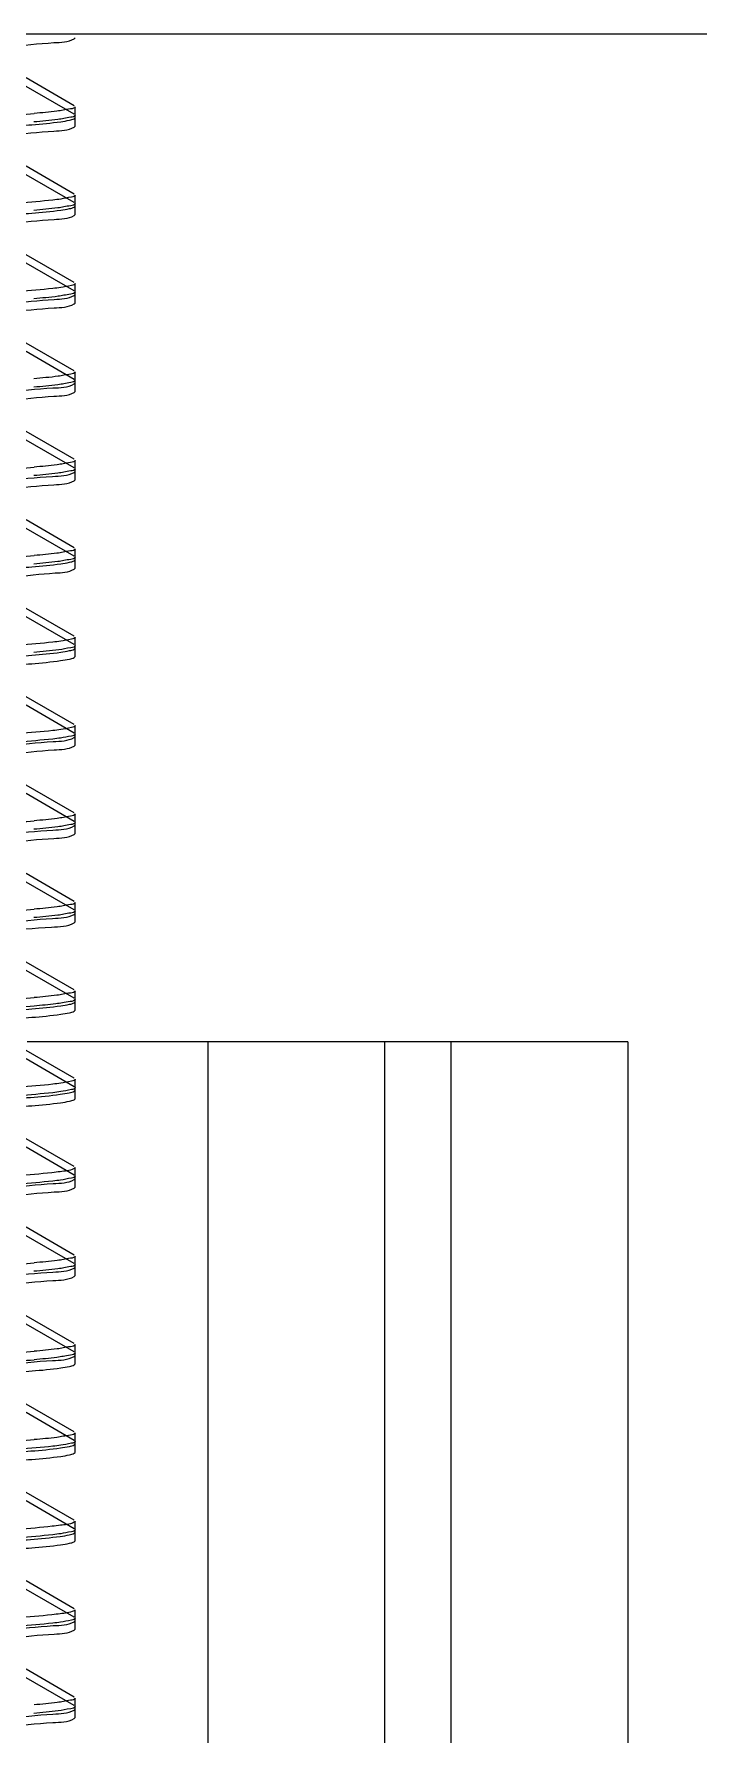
# Model space of a CAD drawing. Extents: x 4995099 to 5303443, y 4627657 to 4889583.
# Drawn here: x 5029079 to 5029303, y 4753903 to 4754476 of the extents above; entities that cross this region are included whole.
import ezdxf

# ---------------------------------------------------------------- set-up
doc = ezdxf.new("R2010")
doc.units = 0
doc.header["$LTSCALE"] = 1000
doc.header["$MEASUREMENT"] = 0
doc.layers.get('0').update_dxf_attribs({"color": 4, "linetype": 'CONTINUOUS'})
doc.layers.add('BZ', color=2, linetype='CONTINUOUS')

msp = doc.modelspace()

# ---------------------------------------------------------------- linework, layer by layer
at = {"linetype": 'Continuous'}
for p, q in [((5029092.35, 4754474.01), (5029092.64, 4754474.33)), ((5029092.35, 4754451.46), (5029076.2, 4754460.81)), ((5029092.35, 4754448.61), (5029076.2, 4754457.96)), ((5029092.35, 4754447.09), (5029092.64, 4754447.41)), ((5029092.64, 4754447.41), (5029092.64, 4754451.13)), ((5029092.64, 4754447.41), (5029092.64, 4754451.13)), ((5029092.64, 4754444.57), (5029092.64, 4754448.29)), ((5029092.35, 4754444.24), (5029092.64, 4754444.57)), ((5029092.35, 4754421.69), (5029076.2, 4754431.05)), ((5029092.35, 4754418.85), (5029076.2, 4754428.2)), ((5029092.64, 4754417.65), (5029092.64, 4754421.37)), ((5029092.64, 4754417.65), (5029092.64, 4754421.37)), ((5029092.64, 4754414.8), (5029092.64, 4754418.52)), ((5029092.64, 4754414.8), (5029092.64, 4754418.52)), ((5029092.35, 4754417.32), (5029092.64, 4754417.65)), ((5029092.35, 4754414.47), (5029092.64, 4754414.8)), ((5029092.35, 4754391.93), (5029076.2, 4754401.28)), ((5029092.35, 4754389.08), (5029076.2, 4754398.43)), ((5029092.64, 4754387.88), (5029092.64, 4754391.6)), ((5029092.64, 4754387.88), (5029092.64, 4754391.6)), ((5029092.35, 4754387.56), (5029092.64, 4754387.88)), ((5029092.35, 4754384.71), (5029092.64, 4754385.03)), ((5029092.64, 4754385.03), (5029092.64, 4754388.75)), ((5029092.64, 4754385.03), (5029092.64, 4754388.75)), ((5029092.35, 4754362.16), (5029076.2, 4754371.52)), ((5029092.35, 4754359.31), (5029076.2, 4754368.67)), ((5029092.64, 4754358.12), (5029092.64, 4754361.84)), ((5029092.64, 4754358.12), (5029092.64, 4754361.84)), ((5029092.35, 4754357.79), (5029092.64, 4754358.12)), ((5029092.35, 4754354.94), (5029092.64, 4754355.27)), ((5029092.64, 4754355.27), (5029092.64, 4754358.99)), ((5029092.64, 4754355.27), (5029092.64, 4754358.99)), ((5029092.35, 4754332.4), (5029076.2, 4754341.75)), ((5029092.35, 4754329.55), (5029076.2, 4754338.9)), ((5029092.35, 4754328.02), (5029092.64, 4754328.35)), ((5029092.64, 4754328.35), (5029092.64, 4754332.07)), ((5029092.64, 4754328.35), (5029092.64, 4754332.07)), ((5029092.64, 4754325.5), (5029092.64, 4754329.22)), ((5029092.64, 4754325.5), (5029092.64, 4754329.22)), ((5029092.35, 4754325.18), (5029092.64, 4754325.5)), ((5029092.35, 4754302.63), (5029076.2, 4754311.98)), ((5029092.35, 4754299.78), (5029076.2, 4754309.13)), ((5029092.35, 4754298.26), (5029092.64, 4754298.58)), ((5029092.64, 4754298.58), (5029092.64, 4754302.3)), ((5029092.64, 4754298.58), (5029092.64, 4754302.3)), ((5029092.64, 4754295.74), (5029092.64, 4754299.46)), ((5029092.64, 4754295.74), (5029092.64, 4754299.46)), ((5029092.35, 4754295.41), (5029092.64, 4754295.74)), ((5029092.35, 4754272.86), (5029076.2, 4754282.22)), ((5029092.35, 4754270.02), (5029076.2, 4754279.37)), ((5029092.64, 4754268.82), (5029092.64, 4754272.54)), ((5029092.64, 4754265.97), (5029092.64, 4754269.69)), ((5029092.64, 4754265.97), (5029092.64, 4754269.69)), ((5029092.35, 4754268.49), (5029092.64, 4754268.82)), ((5029092.35, 4754265.64), (5029092.64, 4754265.97)), ((5029092.35, 4754243.1), (5029076.2, 4754252.45)), ((5029092.35, 4754240.25), (5029076.2, 4754249.6)), ((5029092.64, 4754239.05), (5029092.64, 4754242.77)), ((5029092.64, 4754239.05), (5029092.64, 4754242.77)), ((5029092.35, 4754238.73), (5029092.64, 4754239.05)), ((5029092.35, 4754235.88), (5029092.64, 4754236.2)), ((5029092.64, 4754236.2), (5029092.64, 4754239.92)), ((5029092.64, 4754236.2), (5029092.64, 4754239.92)), ((5029092.35, 4754213.33), (5029076.2, 4754222.69)), ((5029092.35, 4754210.48), (5029076.2, 4754219.84)), ((5029092.64, 4754209.29), (5029092.64, 4754213.01)), ((5029092.64, 4754209.29), (5029092.64, 4754213.01)), ((5029092.35, 4754208.96), (5029092.64, 4754209.29)), ((5029092.35, 4754206.11), (5029092.64, 4754206.44)), ((5029092.64, 4754206.44), (5029092.64, 4754210.16)), ((5029092.64, 4754206.44), (5029092.64, 4754210.16)), ((5029092.35, 4754183.57), (5029076.2, 4754192.92)), ((5029092.35, 4754180.72), (5029076.2, 4754190.07)), ((5029092.35, 4754179.19), (5029092.64, 4754179.52)), ((5029092.64, 4754179.52), (5029092.64, 4754183.24)), ((5029092.64, 4754179.52), (5029092.64, 4754183.24)), ((5029092.64, 4754176.67), (5029092.64, 4754180.39)), ((5029092.64, 4754176.67), (5029092.64, 4754180.39)), ((5029092.35, 4754176.35), (5029092.64, 4754176.67)), ((5029092.35, 4754153.8), (5029076.2, 4754163.15)), ((5029092.35, 4754150.95), (5029076.2, 4754160.3)), ((5029092.35, 4754149.43), (5029092.64, 4754149.75)), ((5029092.64, 4754149.75), (5029092.64, 4754153.47)), ((5029092.64, 4754149.75), (5029092.64, 4754153.47)), ((5029092.64, 4754146.91), (5029092.64, 4754150.63)), ((5029092.64, 4754146.91), (5029092.64, 4754150.63)), ((5029092.35, 4754146.58), (5029092.64, 4754146.91)), ((5029092.35, 4754124.03), (5029076.2, 4754133.39)), ((5029278.67, 4754136.29), (5029076.52, 4754136.29)), ((5029137.28, 4754136.29), (5029137.28, 4748210.01)), ((5029196.82, 4754136.29), (5029196.82, 4748210.01)), ((5029219.14, 4754136.29), (5029219.14, 4748210.01)), ((5029278.67, 4754136.29), (5029278.67, 4748210.01)), ((5029092.35, 4754121.19), (5029076.2, 4754130.54)), ((5029092.64, 4754119.99), (5029092.64, 4754123.71)), ((5029092.64, 4754119.99), (5029092.64, 4754123.71)), ((5029092.64, 4754117.14), (5029092.64, 4754120.86)), ((5029092.64, 4754117.14), (5029092.64, 4754120.86)), ((5029092.35, 4754119.66), (5029092.64, 4754119.99)), ((5029092.35, 4754116.81), (5029092.64, 4754117.14)), ((5029092.35, 4754094.27), (5029076.2, 4754103.62)), ((5029092.35, 4754091.42), (5029076.2, 4754100.77)), ((5029092.64, 4754090.22), (5029092.64, 4754093.94)), ((5029092.64, 4754090.22), (5029092.64, 4754093.94)), ((5029092.35, 4754089.9), (5029092.64, 4754090.22)), ((5029092.35, 4754087.05), (5029092.64, 4754087.37)), ((5029092.64, 4754087.37), (5029092.64, 4754091.09)), ((5029092.64, 4754087.37), (5029092.64, 4754091.09)), ((5029092.35, 4754064.5), (5029076.2, 4754073.86)), ((5029092.35, 4754061.65), (5029076.2, 4754071.01)), ((5029092.64, 4754060.46), (5029092.64, 4754064.18)), ((5029092.64, 4754060.46), (5029092.64, 4754064.18)), ((5029092.35, 4754060.13), (5029092.64, 4754060.46)), ((5029092.35, 4754057.28), (5029092.64, 4754057.61)), ((5029092.64, 4754057.61), (5029092.64, 4754061.33)), ((5029092.64, 4754057.61), (5029092.64, 4754061.33)), ((5029092.35, 4754034.74), (5029076.2, 4754044.09)), ((5029092.35, 4754031.89), (5029076.2, 4754041.24)), ((5029092.64, 4754030.69), (5029092.64, 4754034.41)), ((5029092.64, 4754030.69), (5029092.64, 4754034.41)), ((5029092.35, 4754030.36), (5029092.64, 4754030.69)), ((5029092.64, 4754027.84), (5029092.64, 4754031.56)), ((5029092.64, 4754027.84), (5029092.64, 4754031.56)), ((5029092.35, 4754027.52), (5029092.64, 4754027.84)), ((5029092.35, 4754004.97), (5029076.2, 4754014.32)), ((5029092.35, 4754002.12), (5029076.2, 4754011.47)), ((5029092.35, 4754000.6), (5029092.64, 4754000.92)), ((5029092.64, 4754000.92), (5029092.64, 4754004.64)), ((5029092.64, 4754000.92), (5029092.64, 4754004.64)), ((5029092.64, 4753998.08), (5029092.64, 4754001.8)), ((5029092.64, 4753998.08), (5029092.64, 4754001.8)), ((5029092.35, 4753997.75), (5029092.64, 4753998.08)), ((5029092.35, 4753975.2), (5029076.2, 4753984.56)), ((5029092.35, 4753972.36), (5029076.2, 4753981.71)), ((5029092.64, 4753971.16), (5029092.64, 4753974.88)), ((5029092.64, 4753971.16), (5029092.64, 4753974.88)), ((5029092.64, 4753968.31), (5029092.64, 4753972.03)), ((5029092.64, 4753968.31), (5029092.64, 4753972.03)), ((5029092.35, 4753970.83), (5029092.64, 4753971.16)), ((5029092.35, 4753967.98), (5029092.64, 4753968.31)), ((5029092.35, 4753945.44), (5029076.2, 4753954.79)), ((5029092.35, 4753942.59), (5029076.2, 4753951.94)), ((5029092.64, 4753941.39), (5029092.64, 4753945.11)), ((5029092.64, 4753941.39), (5029092.64, 4753945.11)), ((5029092.35, 4753941.07), (5029092.64, 4753941.39)), ((5029092.35, 4753938.22), (5029092.64, 4753938.54)), ((5029092.64, 4753938.54), (5029092.64, 4753942.26)), ((5029092.64, 4753938.54), (5029092.64, 4753942.26)), ((5029092.35, 4753915.67), (5029076.2, 4753925.03)), ((5029092.35, 4753912.82), (5029076.2, 4753922.18)), ((5029092.64, 4753911.63), (5029092.64, 4753915.35)), ((5029092.64, 4753911.63), (5029092.64, 4753915.35)), ((5029092.35, 4753911.3), (5029092.64, 4753911.63)), ((5029092.35, 4753908.45), (5029092.64, 4753908.78)), ((5029092.64, 4753908.78), (5029092.64, 4753912.5)), ((5029092.64, 4753908.78), (5029092.64, 4753912.5))]:
    msp.add_line(p, q, dxfattribs=at)
for centre, radius, start, end in [((5029033.85, 4754985.41), 538.46, 273.6985, 274.7995), ((5029034.35, 4754860.02), 532.12, 273.7304, 274.8001), ((5029033.87, 4754836.39), 538.27, 273.6995, 274.7995), ((5029034.88, 4754734.26), 525.4, 273.7644, 274.8009), ((5029034.37, 4754710.99), 531.91, 273.7314, 274.8001), ((5029033.89, 4754687.36), 538.07, 273.7005, 274.7995), ((5029034.9, 4754585.21), 525.18, 273.7655, 274.8009), ((5029034.39, 4754561.95), 531.7, 273.7325, 274.8002), ((5029034.4, 4754558.97), 531.57, 273.7327, 274.7996), ((5029033.9, 4754538.34), 537.88, 273.7014, 274.7995)]:
    msp.add_arc(centre, radius, start, end, dxfattribs=at)
for points, knots in [([(5029070.12, 4754471.37), (5029075.27, 4754471.72), (5029082.48, 4754472.72), (5029090.35, 4754472.85), (5029092.35, 4754474.01)], [0, 0, 0, 0, 0.690321, 1, 1, 1, 1]), ([(5029092.64, 4754451.13), (5029092.64, 4754450.56), (5029089.58, 4754450.23), (5029088.06, 4754449.8), (5029086.52, 4754449.61)], [0, 0, 0, 0, 0.270547, 1, 1, 1, 1]), ([(5029092.64, 4754448.29), (5029092.64, 4754447.74), (5029089.77, 4754447.39), (5029088.32, 4754446.99), (5029086.88, 4754446.81)], [0, 0, 0, 0, 0.271487, 1, 1, 1, 1]), ([(5029087.84, 4754446.06), (5029088.82, 4754446.2), (5029090.33, 4754446.47), (5029091.87, 4754446.81), (5029092.35, 4754447.09)], [0, 0, 0, 0, 0.642805, 1, 1, 1, 1]), ([(5029070.14, 4754441.61), (5029075.28, 4754441.96), (5029082.49, 4754442.95), (5029090.35, 4754443.09), (5029092.35, 4754444.24)], [0, 0, 0, 0, 0.690305, 1, 1, 1, 1]), ([(5029073.83, 4754444.71), (5029075.27, 4754444.82), (5029079.94, 4754445.19), (5029084.62, 4754445.61), (5029087.84, 4754446.06)], [0, 0, 0, 0, 0.30753, 1, 1, 1, 1]), ([(5029087.84, 4754420.02), (5029086.95, 4754419.89), (5029082.29, 4754419.32), (5029077.61, 4754418.95), (5029073.83, 4754418.67)], [0, 0, 0, 0, 0.1913, 1, 1, 1, 1]), ([(5029092.64, 4754418.52), (5029092.64, 4754417.98), (5029089.77, 4754417.62), (5029088.33, 4754417.23), (5029086.88, 4754417.04)], [0, 0, 0, 0, 0.2715, 1, 1, 1, 1]), ([(5029092.64, 4754421.37), (5029092.64, 4754420.91), (5029090.29, 4754420.51), (5029089.04, 4754420.19), (5029087.84, 4754420.02)], [0, 0, 0, 0, 0.274618, 1, 1, 1, 1]), ([(5029070.26, 4754411.85), (5029075.37, 4754412.2), (5029082.54, 4754413.19), (5029090.36, 4754413.33), (5029092.35, 4754414.47)], [0, 0, 0, 0, 0.690212, 1, 1, 1, 1]), ([(5029073.75, 4754414.94), (5029075.2, 4754415.05), (5029079.89, 4754415.42), (5029084.59, 4754415.84), (5029087.82, 4754416.3)], [0, 0, 0, 0, 0.307512, 1, 1, 1, 1]), ([(5029087.82, 4754416.3), (5029088.81, 4754416.44), (5029090.32, 4754416.7), (5029091.87, 4754417.05), (5029092.35, 4754417.32)], [0, 0, 0, 0, 0.642967, 1, 1, 1, 1]), ([(5029087.82, 4754390.25), (5029086.93, 4754390.12), (5029082.25, 4754389.55), (5029077.55, 4754389.18), (5029073.75, 4754388.9)], [0, 0, 0, 0, 0.191312, 1, 1, 1, 1]), ([(5029092.64, 4754391.6), (5029092.64, 4754391.14), (5029090.28, 4754390.74), (5029089.03, 4754390.42), (5029087.82, 4754390.25)], [0, 0, 0, 0, 0.274544, 1, 1, 1, 1]), ([(5029070.24, 4754382.08), (5029075.36, 4754382.43), (5029082.53, 4754383.42), (5029090.36, 4754383.56), (5029092.35, 4754384.71)], [0, 0, 0, 0, 0.690224, 1, 1, 1, 1]), ([(5029070.36, 4754384.94), (5029075.45, 4754385.28), (5029082.59, 4754386.27), (5029090.37, 4754386.42), (5029092.35, 4754387.56)], [0, 0, 0, 0, 0.690121, 1, 1, 1, 1]), ([(5029092.64, 4754388.75), (5029092.64, 4754388.21), (5029089.79, 4754387.86), (5029088.35, 4754387.47), (5029086.92, 4754387.28)], [0, 0, 0, 0, 0.27159, 1, 1, 1, 1]), ([(5029092.64, 4754361.84), (5029092.64, 4754361.3), (5029089.8, 4754360.94), (5029088.36, 4754360.55), (5029086.93, 4754360.36)], [0, 0, 0, 0, 0.271635, 1, 1, 1, 1]), ([(5029068.97, 4754355.08), (5029074.39, 4754355.44), (5029081.97, 4754356.49), (5029090.25, 4754356.58), (5029092.35, 4754357.79)], [0, 0, 0, 0, 0.691208, 1, 1, 1, 1]), ([(5029092.64, 4754358.99), (5029092.64, 4754358.45), (5029089.79, 4754358.09), (5029088.35, 4754357.7), (5029086.91, 4754357.51)], [0, 0, 0, 0, 0.27157, 1, 1, 1, 1]), ([(5029070.16, 4754352.31), (5029075.29, 4754352.66), (5029082.5, 4754353.66), (5029090.35, 4754353.79), (5029092.35, 4754354.94)], [0, 0, 0, 0, 0.690293, 1, 1, 1, 1]), ([(5029068.6, 4754325.29), (5029074.11, 4754325.65), (5029081.81, 4754326.72), (5029090.22, 4754326.8), (5029092.35, 4754328.02)], [0, 0, 0, 0, 0.691489, 1, 1, 1, 1]), ([(5029092.64, 4754332.07), (5029092.64, 4754331.5), (5029089.62, 4754331.16), (5029088.11, 4754330.75), (5029086.59, 4754330.55)], [0, 0, 0, 0, 0.270722, 1, 1, 1, 1]), ([(5029092.64, 4754329.22), (5029092.64, 4754328.68), (5029089.78, 4754328.32), (5029088.33, 4754327.93), (5029086.89, 4754327.74)], [0, 0, 0, 0, 0.271511, 1, 1, 1, 1]), ([(5029070.12, 4754322.54), (5029075.27, 4754322.89), (5029082.48, 4754323.89), (5029090.35, 4754324.02), (5029092.35, 4754325.18)], [0, 0, 0, 0, 0.690321, 1, 1, 1, 1]), ([(5029092.64, 4754302.3), (5029092.64, 4754301.73), (5029089.58, 4754301.4), (5029088.06, 4754300.97), (5029086.53, 4754300.78)], [0, 0, 0, 0, 0.270552, 1, 1, 1, 1]), ([(5029092.64, 4754299.46), (5029092.64, 4754298.91), (5029089.77, 4754298.56), (5029088.32, 4754298.16), (5029086.88, 4754297.98)], [0, 0, 0, 0, 0.271487, 1, 1, 1, 1]), ([(5029087.84, 4754297.23), (5029088.82, 4754297.37), (5029090.33, 4754297.64), (5029091.87, 4754297.98), (5029092.35, 4754298.26)], [0, 0, 0, 0, 0.642799, 1, 1, 1, 1]), ([(5029071.41, 4754292.86), (5029076.25, 4754293.2), (5029083.06, 4754294.14), (5029090.45, 4754294.32), (5029092.35, 4754295.41)], [0, 0, 0, 0, 0.689207, 1, 1, 1, 1]), ([(5029073.83, 4754295.89), (5029075.27, 4754295.99), (5029079.95, 4754296.36), (5029084.62, 4754296.78), (5029087.84, 4754297.23)], [0, 0, 0, 0, 0.307531, 1, 1, 1, 1]), ([(5029087.84, 4754271.19), (5029086.95, 4754271.06), (5029082.29, 4754270.49), (5029077.61, 4754270.12), (5029073.83, 4754269.84)], [0, 0, 0, 0, 0.1913, 1, 1, 1, 1]), ([(5029092.64, 4754269.69), (5029092.64, 4754269.18), (5029089.95, 4754268.8), (5029088.58, 4754268.44), (5029087.21, 4754268.26)], [0, 0, 0, 0, 0.272455, 1, 1, 1, 1]), ([(5029092.64, 4754272.54), (5029092.64, 4754272.08), (5029090.29, 4754271.68), (5029089.05, 4754271.36), (5029087.84, 4754271.19)], [0, 0, 0, 0, 0.274621, 1, 1, 1, 1]), ([(5029073.72, 4754263.26), (5029075.17, 4754263.37), (5029079.87, 4754263.74), (5029084.58, 4754264.16), (5029087.81, 4754264.62)], [0, 0, 0, 0, 0.307506, 1, 1, 1, 1]), ([(5029073.76, 4754266.11), (5029075.2, 4754266.22), (5029079.9, 4754266.59), (5029084.59, 4754267.01), (5029087.82, 4754267.47)], [0, 0, 0, 0, 0.307513, 1, 1, 1, 1]), ([(5029087.81, 4754264.62), (5029088.8, 4754264.76), (5029090.32, 4754265.02), (5029091.87, 4754265.37), (5029092.35, 4754265.64)], [0, 0, 0, 0, 0.643037, 1, 1, 1, 1]), ([(5029087.82, 4754267.47), (5029088.81, 4754267.61), (5029090.32, 4754267.87), (5029091.87, 4754268.22), (5029092.35, 4754268.49)], [0, 0, 0, 0, 0.642963, 1, 1, 1, 1]), ([(5029087.82, 4754241.42), (5029086.93, 4754241.29), (5029082.25, 4754240.72), (5029077.56, 4754240.35), (5029073.76, 4754240.07)], [0, 0, 0, 0, 0.191312, 1, 1, 1, 1]), ([(5029092.64, 4754242.77), (5029092.64, 4754242.31), (5029090.28, 4754241.91), (5029089.03, 4754241.59), (5029087.82, 4754241.42)], [0, 0, 0, 0, 0.274546, 1, 1, 1, 1]), ([(5029069.38, 4754236.04), (5029074.7, 4754236.4), (5029082.15, 4754237.43), (5029090.28, 4754237.54), (5029092.35, 4754238.73)], [0, 0, 0, 0, 0.690898, 1, 1, 1, 1]), ([(5029070.25, 4754233.25), (5029075.36, 4754233.6), (5029082.54, 4754234.59), (5029090.36, 4754234.73), (5029092.35, 4754235.88)], [0, 0, 0, 0, 0.690221, 1, 1, 1, 1]), ([(5029087.81, 4754238.57), (5029086.92, 4754238.44), (5029082.23, 4754237.87), (5029077.53, 4754237.5), (5029073.72, 4754237.22)], [0, 0, 0, 0, 0.191316, 1, 1, 1, 1]), ([(5029092.64, 4754239.92), (5029092.64, 4754239.46), (5029090.27, 4754239.06), (5029089.02, 4754238.74), (5029087.81, 4754238.57)], [0, 0, 0, 0, 0.274513, 1, 1, 1, 1]), ([(5029092.64, 4754213.01), (5029092.64, 4754212.45), (5029089.66, 4754212.1), (5029088.17, 4754211.69), (5029086.68, 4754211.5)], [0, 0, 0, 0, 0.270937, 1, 1, 1, 1]), ([(5029068.99, 4754206.25), (5029074.4, 4754206.61), (5029081.98, 4754207.66), (5029090.25, 4754207.75), (5029092.35, 4754208.96)], [0, 0, 0, 0, 0.691198, 1, 1, 1, 1]), ([(5029092.64, 4754210.16), (5029092.64, 4754209.62), (5029089.79, 4754209.26), (5029088.35, 4754208.87), (5029086.91, 4754208.68)], [0, 0, 0, 0, 0.271573, 1, 1, 1, 1]), ([(5029070.16, 4754203.48), (5029075.3, 4754203.83), (5029082.5, 4754204.83), (5029090.35, 4754204.96), (5029092.35, 4754206.11)], [0, 0, 0, 0, 0.690292, 1, 1, 1, 1]), ([(5029068.61, 4754176.46), (5029074.11, 4754176.82), (5029081.81, 4754177.89), (5029090.22, 4754177.97), (5029092.35, 4754179.19)], [0, 0, 0, 0, 0.69148, 1, 1, 1, 1]), ([(5029092.64, 4754183.24), (5029092.64, 4754182.67), (5029089.62, 4754182.33), (5029088.11, 4754181.92), (5029086.59, 4754181.73)], [0, 0, 0, 0, 0.270729, 1, 1, 1, 1]), ([(5029092.64, 4754180.39), (5029092.64, 4754179.85), (5029089.78, 4754179.49), (5029088.33, 4754179.1), (5029086.89, 4754178.91)], [0, 0, 0, 0, 0.271512, 1, 1, 1, 1]), ([(5029067.5, 4754173.54), (5029073.26, 4754173.91), (5029081.32, 4754175.03), (5029090.12, 4754175.07), (5029092.35, 4754176.35)], [0, 0, 0, 0, 0.692236, 1, 1, 1, 1]), ([(5029092.64, 4754150.63), (5029092.64, 4754150.02), (5029089.4, 4754149.71), (5029087.8, 4754149.26), (5029086.19, 4754149.06)], [0, 0, 0, 0, 0.269818, 1, 1, 1, 1]), ([(5029092.64, 4754153.47), (5029092.64, 4754152.9), (5029089.58, 4754152.57), (5029088.06, 4754152.14), (5029086.53, 4754151.95)], [0, 0, 0, 0, 0.270557, 1, 1, 1, 1]), ([(5029087.84, 4754148.4), (5029088.82, 4754148.54), (5029090.33, 4754148.81), (5029091.87, 4754149.15), (5029092.35, 4754149.43)], [0, 0, 0, 0, 0.642793, 1, 1, 1, 1]), ([(5029073.78, 4754144.2), (5029075.22, 4754144.31), (5029079.91, 4754144.68), (5029084.6, 4754145.1), (5029087.83, 4754145.55)], [0, 0, 0, 0, 0.307522, 1, 1, 1, 1]), ([(5029073.83, 4754147.06), (5029075.27, 4754147.16), (5029079.95, 4754147.53), (5029084.62, 4754147.95), (5029087.84, 4754148.4)], [0, 0, 0, 0, 0.307531, 1, 1, 1, 1]), ([(5029087.83, 4754145.55), (5029088.81, 4754145.69), (5029090.33, 4754145.96), (5029091.87, 4754146.3), (5029092.35, 4754146.58)], [0, 0, 0, 0, 0.642903, 1, 1, 1, 1]), ([(5029087.84, 4754122.36), (5029086.95, 4754122.23), (5029082.3, 4754121.66), (5029077.62, 4754121.29), (5029073.83, 4754121.01)], [0, 0, 0, 0, 0.191299, 1, 1, 1, 1]), ([(5029092.64, 4754120.86), (5029092.64, 4754120.4), (5029090.28, 4754120), (5029089.04, 4754119.68), (5029087.83, 4754119.51)], [0, 0, 0, 0, 0.274573, 1, 1, 1, 1]), ([(5029092.64, 4754123.71), (5029092.64, 4754123.25), (5029090.29, 4754122.85), (5029089.05, 4754122.53), (5029087.84, 4754122.36)], [0, 0, 0, 0, 0.274623, 1, 1, 1, 1]), ([(5029073.18, 4754117.24), (5029074.66, 4754117.35), (5029079.5, 4754117.72), (5029084.33, 4754118.15), (5029087.66, 4754118.61)], [0, 0, 0, 0, 0.307277, 1, 1, 1, 1]), ([(5029073.72, 4754114.43), (5029075.17, 4754114.54), (5029079.87, 4754114.91), (5029084.58, 4754115.33), (5029087.81, 4754115.79)], [0, 0, 0, 0, 0.307507, 1, 1, 1, 1]), ([(5029087.83, 4754119.51), (5029086.94, 4754119.38), (5029082.27, 4754118.81), (5029077.58, 4754118.44), (5029073.78, 4754118.16)], [0, 0, 0, 0, 0.191309, 1, 1, 1, 1]), ([(5029087.66, 4754118.61), (5029088.68, 4754118.76), (5029090.25, 4754119.03), (5029091.86, 4754119.38), (5029092.35, 4754119.66)], [0, 0, 0, 0, 0.644321, 1, 1, 1, 1]), ([(5029087.81, 4754115.79), (5029088.8, 4754115.93), (5029090.32, 4754116.19), (5029091.87, 4754116.54), (5029092.35, 4754116.81)], [0, 0, 0, 0, 0.643034, 1, 1, 1, 1]), ([(5029087.66, 4754092.57), (5029086.74, 4754092.44), (5029081.92, 4754091.86), (5029077.09, 4754091.48), (5029073.18, 4754091.2)], [0, 0, 0, 0, 0.191493, 1, 1, 1, 1]), ([(5029092.64, 4754093.94), (5029092.64, 4754093.79), (5029090.86, 4754092.68), (5029089.24, 4754092.79), (5029087.66, 4754092.57)], [0, 0, 0, 0, 0.088769, 1, 1, 1, 1]), ([(5029069.39, 4754087.21), (5029074.71, 4754087.57), (5029082.16, 4754088.6), (5029090.28, 4754088.71), (5029092.35, 4754089.9)], [0, 0, 0, 0, 0.690888, 1, 1, 1, 1]), ([(5029070.25, 4754084.42), (5029075.36, 4754084.77), (5029082.54, 4754085.76), (5029090.36, 4754085.9), (5029092.35, 4754087.05)], [0, 0, 0, 0, 0.690218, 1, 1, 1, 1]), ([(5029087.81, 4754089.74), (5029086.92, 4754089.61), (5029082.24, 4754089.04), (5029077.53, 4754088.67), (5029073.72, 4754088.39)], [0, 0, 0, 0, 0.191315, 1, 1, 1, 1]), ([(5029092.64, 4754091.09), (5029092.64, 4754090.63), (5029090.27, 4754090.23), (5029089.02, 4754089.91), (5029087.81, 4754089.74)], [0, 0, 0, 0, 0.274514, 1, 1, 1, 1]), ([(5029092.64, 4754064.18), (5029092.64, 4754063.62), (5029089.66, 4754063.27), (5029088.17, 4754062.86), (5029086.68, 4754062.67)], [0, 0, 0, 0, 0.270944, 1, 1, 1, 1]), ([(5029069, 4754057.42), (5029074.41, 4754057.78), (5029081.98, 4754058.83), (5029090.25, 4754058.92), (5029092.35, 4754060.13)], [0, 0, 0, 0, 0.691188, 1, 1, 1, 1]), ([(5029069.01, 4754054.57), (5029074.42, 4754054.93), (5029081.99, 4754055.98), (5029090.25, 4754056.08), (5029092.35, 4754057.28)], [0, 0, 0, 0, 0.691187, 1, 1, 1, 1]), ([(5029092.64, 4754061.33), (5029092.64, 4754060.79), (5029089.79, 4754060.43), (5029088.35, 4754060.04), (5029086.91, 4754059.85)], [0, 0, 0, 0, 0.271575, 1, 1, 1, 1]), ([(5029092.64, 4754034.41), (5029092.64, 4754033.84), (5029089.62, 4754033.5), (5029088.11, 4754033.09), (5029086.6, 4754032.9)], [0, 0, 0, 0, 0.270735, 1, 1, 1, 1]), ([(5029068.62, 4754027.63), (5029074.12, 4754027.99), (5029081.82, 4754029.06), (5029090.22, 4754029.14), (5029092.35, 4754030.36)], [0, 0, 0, 0, 0.691471, 1, 1, 1, 1]), ([(5029092.64, 4754031.56), (5029092.64, 4754030.99), (5029089.61, 4754030.65), (5029088.1, 4754030.24), (5029086.58, 4754030.05)], [0, 0, 0, 0, 0.270728, 1, 1, 1, 1]), ([(5029073.86, 4754025.14), (5029075.3, 4754025.25), (5029079.97, 4754025.62), (5029084.64, 4754026.04), (5029087.85, 4754026.49)], [0, 0, 0, 0, 0.307538, 1, 1, 1, 1]), ([(5029087.85, 4754026.49), (5029088.83, 4754026.63), (5029090.34, 4754026.9), (5029091.87, 4754027.24), (5029092.35, 4754027.52)], [0, 0, 0, 0, 0.642724, 1, 1, 1, 1]), ([(5029087.85, 4754000.45), (5029086.96, 4754000.32), (5029082.31, 4753999.75), (5029077.64, 4753999.38), (5029073.86, 4753999.1)], [0, 0, 0, 0, 0.191295, 1, 1, 1, 1]), ([(5029092.64, 4754004.64), (5029092.64, 4754004.07), (5029089.58, 4754003.74), (5029088.06, 4754003.31), (5029086.53, 4754003.12)], [0, 0, 0, 0, 0.270562, 1, 1, 1, 1]), ([(5029087.72, 4753999.56), (5029088.73, 4753999.7), (5029090.28, 4753999.97), (5029091.86, 4754000.32), (5029092.35, 4754000.6)], [0, 0, 0, 0, 0.643804, 1, 1, 1, 1]), ([(5029092.64, 4754001.8), (5029092.64, 4754001.34), (5029090.29, 4754000.94), (5029089.05, 4754000.62), (5029087.85, 4754000.45)], [0, 0, 0, 0, 0.274655, 1, 1, 1, 1]), ([(5029073.43, 4753998.2), (5029074.9, 4753998.3), (5029079.67, 4753998.67), (5029084.44, 4753999.1), (5029087.72, 4753999.56)], [0, 0, 0, 0, 0.307301, 1, 1, 1, 1]), ([(5029073.78, 4753995.37), (5029075.23, 4753995.48), (5029079.91, 4753995.85), (5029084.6, 4753996.27), (5029087.83, 4753996.72)], [0, 0, 0, 0, 0.30752, 1, 1, 1, 1]), ([(5029087.83, 4753996.72), (5029088.81, 4753996.86), (5029090.33, 4753997.13), (5029091.87, 4753997.47), (5029092.35, 4753997.75)], [0, 0, 0, 0, 0.642901, 1, 1, 1, 1]), ([(5029087.72, 4753973.51), (5029086.81, 4753973.39), (5029082.06, 4753972.81), (5029077.29, 4753972.43), (5029073.43, 4753972.15)], [0, 0, 0, 0, 0.191493, 1, 1, 1, 1]), ([(5029092.64, 4753974.88), (5029092.64, 4753974.73), (5029090.89, 4753973.62), (5029089.28, 4753973.73), (5029087.72, 4753973.51)], [0, 0, 0, 0, 0.089018, 1, 1, 1, 1]), ([(5029092.64, 4753972.03), (5029092.64, 4753971.57), (5029090.28, 4753971.17), (5029089.04, 4753970.85), (5029087.83, 4753970.68)], [0, 0, 0, 0, 0.274574, 1, 1, 1, 1]), ([(5029073.18, 4753968.41), (5029074.67, 4753968.52), (5029079.5, 4753968.89), (5029084.34, 4753969.32), (5029087.66, 4753969.78)], [0, 0, 0, 0, 0.307277, 1, 1, 1, 1]), ([(5029073.73, 4753965.6), (5029075.17, 4753965.71), (5029079.88, 4753966.08), (5029084.58, 4753966.5), (5029087.81, 4753966.96)], [0, 0, 0, 0, 0.307507, 1, 1, 1, 1]), ([(5029087.83, 4753970.68), (5029086.94, 4753970.55), (5029082.27, 4753969.98), (5029077.58, 4753969.61), (5029073.79, 4753969.33)], [0, 0, 0, 0, 0.191309, 1, 1, 1, 1]), ([(5029087.66, 4753969.78), (5029088.69, 4753969.93), (5029090.25, 4753970.2), (5029091.86, 4753970.55), (5029092.35, 4753970.83)], [0, 0, 0, 0, 0.644305, 1, 1, 1, 1]), ([(5029087.81, 4753966.96), (5029088.8, 4753967.1), (5029090.32, 4753967.36), (5029091.87, 4753967.71), (5029092.35, 4753967.98)], [0, 0, 0, 0, 0.643031, 1, 1, 1, 1]), ([(5029087.66, 4753943.74), (5029086.74, 4753943.61), (5029081.93, 4753943.03), (5029077.09, 4753942.65), (5029073.18, 4753942.37)], [0, 0, 0, 0, 0.191494, 1, 1, 1, 1]), ([(5029092.64, 4753945.11), (5029092.64, 4753944.96), (5029090.86, 4753943.85), (5029089.24, 4753943.96), (5029087.66, 4753943.74)], [0, 0, 0, 0, 0.088777, 1, 1, 1, 1]), ([(5029069.41, 4753938.38), (5029074.72, 4753938.74), (5029082.16, 4753939.77), (5029090.28, 4753939.88), (5029092.35, 4753941.07)], [0, 0, 0, 0, 0.690877, 1, 1, 1, 1]), ([(5029070.53, 4753935.61), (5029075.58, 4753935.96), (5029082.66, 4753936.94), (5029090.38, 4753937.08), (5029092.35, 4753938.22)], [0, 0, 0, 0, 0.689986, 1, 1, 1, 1]), ([(5029087.81, 4753940.91), (5029086.92, 4753940.78), (5029082.24, 4753940.21), (5029077.53, 4753939.84), (5029073.73, 4753939.56)], [0, 0, 0, 0, 0.191315, 1, 1, 1, 1]), ([(5029092.64, 4753942.26), (5029092.64, 4753941.8), (5029090.27, 4753941.4), (5029089.03, 4753941.08), (5029087.81, 4753940.91)], [0, 0, 0, 0, 0.274515, 1, 1, 1, 1]), ([(5029092.64, 4753915.35), (5029092.64, 4753914.79), (5029089.67, 4753914.44), (5029088.17, 4753914.03), (5029086.68, 4753913.84)], [0, 0, 0, 0, 0.270952, 1, 1, 1, 1]), ([(5029068.76, 4753905.72), (5029074.23, 4753906.09), (5029081.88, 4753907.15), (5029090.23, 4753907.23), (5029092.35, 4753908.45)], [0, 0, 0, 0, 0.691368, 1, 1, 1, 1]), ([(5029069.01, 4753908.59), (5029074.42, 4753908.95), (5029081.99, 4753910), (5029090.25, 4753910.09), (5029092.35, 4753911.3)], [0, 0, 0, 0, 0.691179, 1, 1, 1, 1]), ([(5029092.64, 4753912.5), (5029092.64, 4753911.96), (5029089.83, 4753911.6), (5029088.4, 4753911.22), (5029086.98, 4753911.03)], [0, 0, 0, 0, 0.271773, 1, 1, 1, 1])]:
    msp.add_open_spline(points, degree=3, knots=knots, dxfattribs=at)
for points in [[(5029086.88, 4754446.81), (5029084.2, 4754446.46), (5029081.51, 4754446.21), (5029078.82, 4754445.98)], [(5029086.52, 4754449.61), (5029083.99, 4754449.29), (5029081.45, 4754449.05), (5029078.91, 4754448.84)], [(5029086.88, 4754417.04), (5029084.2, 4754416.69), (5029081.51, 4754416.44), (5029078.82, 4754416.22)], [(5029086.92, 4754387.28), (5029084.22, 4754386.93), (5029081.52, 4754386.68), (5029078.81, 4754386.45)], [(5029086.93, 4754360.36), (5029084.23, 4754360.01), (5029081.52, 4754359.76), (5029078.8, 4754359.53)], [(5029086.91, 4754357.51), (5029084.22, 4754357.16), (5029081.52, 4754356.91), (5029078.81, 4754356.68)], [(5029086.89, 4754327.74), (5029084.21, 4754327.4), (5029081.51, 4754327.15), (5029078.82, 4754326.92)], [(5029086.59, 4754330.55), (5029084.03, 4754330.23), (5029081.46, 4754329.99), (5029078.88, 4754329.77)], [(5029086.88, 4754297.98), (5029084.2, 4754297.63), (5029081.51, 4754297.38), (5029078.82, 4754297.15)], [(5029086.53, 4754300.78), (5029083.99, 4754300.46), (5029081.45, 4754300.22), (5029078.91, 4754300.01)], [(5029087.21, 4754268.26), (5029084.4, 4754267.88), (5029081.56, 4754267.62), (5029078.73, 4754267.38)], [(5029086.91, 4754208.68), (5029084.22, 4754208.33), (5029081.52, 4754208.08), (5029078.81, 4754207.85)], [(5029086.68, 4754211.5), (5029084.08, 4754211.17), (5029081.47, 4754210.93), (5029078.86, 4754210.71)], [(5029086.89, 4754178.91), (5029084.21, 4754178.57), (5029081.51, 4754178.32), (5029078.82, 4754178.09)], [(5029086.59, 4754181.73), (5029084.03, 4754181.4), (5029081.46, 4754181.16), (5029078.88, 4754180.94)], [(5029086.53, 4754151.95), (5029083.99, 4754151.63), (5029081.45, 4754151.39), (5029078.91, 4754151.18)], [(5029086.19, 4754149.06), (5029083.77, 4754148.76), (5029081.35, 4754148.54), (5029078.93, 4754148.33)], [(5029078.93, 4754148.33), (5029075.12, 4754148.01), (5029071.31, 4754147.74), (5029067.5, 4754147.49)], [(5029086.91, 4754059.85), (5029084.22, 4754059.5), (5029081.52, 4754059.25), (5029078.81, 4754059.02)], [(5029086.68, 4754062.67), (5029084.08, 4754062.34), (5029081.47, 4754062.1), (5029078.86, 4754061.88)], [(5029086.6, 4754032.9), (5029084.03, 4754032.57), (5029081.46, 4754032.33), (5029078.88, 4754032.11)], [(5029086.58, 4754030.05), (5029084.02, 4754029.72), (5029081.45, 4754029.48), (5029078.88, 4754029.26)], [(5029086.53, 4754003.12), (5029084, 4754002.8), (5029081.45, 4754002.56), (5029078.9, 4754002.35)], [(5029086.98, 4753911.03), (5029084.26, 4753910.68), (5029081.53, 4753910.42), (5029078.79, 4753910.19)], [(5029086.68, 4753913.84), (5029084.08, 4753913.51), (5029081.47, 4753913.27), (5029078.86, 4753913.04)]]:
    msp.add_open_spline(points, degree=3, dxfattribs=at)
at = {"layer": 'BZ'}
msp.add_line((5032129.38, 4754475.59), (5018146.38, 4754475.59), dxfattribs=at)

doc.saveas('drawing.dxf')
